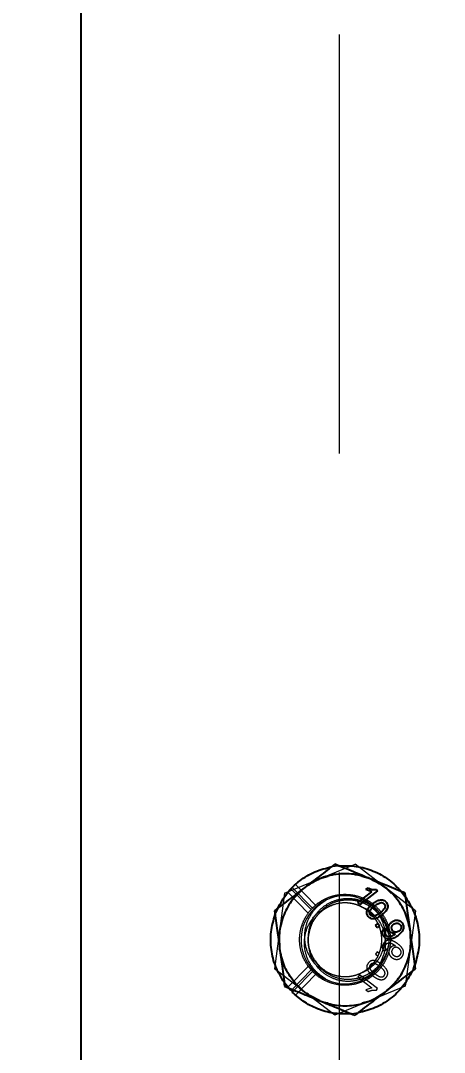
# Model space of a CAD drawing. Header units: millimetres. Extents: x 1293 to 41893, y 1011 to 26911.
# Drawn here: x 11301.2 to 11365.5, y 7599.1 to 7755.5 of the extents above; entities that cross this region are included whole.
import ezdxf

# ---------------------------------------------------------------- set-up
doc = ezdxf.new("R2010")
doc.units = ezdxf.units.MM
doc.header["$LTSCALE"] = 50
doc.linetypes.add('CENTER', pattern=[10.16, 6.35, -1.27, 1.27, -1.27])
doc.linetypes.add('HIDDEN', pattern=[1.905, 1.27, -0.635])
doc.layers.add('CAPA_1', color=7, linetype='Continuous')
doc.layers.add('MAQUINAS', color=11, linetype='Continuous')
doc.styles.add('SLDTEXTSTYLE0', font='TXT', dxfattribs={"width": 0.75})
doc.dimstyles.new('SLDDIMSTYLE0', dxfattribs={"dimtxt": 100, "dimasz": 100, "dimexe": 0, "dimexo": 0.0625, "dimgap": 25, "dimtad": 2, "dimdec": 0, "dimlfac": 1.5, "dimrnd": 1e-09, "dimzin": 12, "dimdsep": 46, "dimtxsty": 'SLDTEXTSTYLE0', "dimsah": 1, "dimcen": 0.09, "dimadec": 0, "dimazin": 3, "dimtfac": 1, "dimtdec": 0, "dimtofl": 0, "dimtmove": 0, "dimatfit": 3, "dimfxl": 1, "dimfrac": 2, "dimtolj": 1, "dimtzin": 12, "dimarcsym": 0})

# ---------------------------------------------------------------- blocks, each defined once
blk = doc.blocks.new('_D_15')
at = {"layer": 'CAPA_1', "transparency": 16777216}
for p, q in [((6530.12, 8742.38), (6530.12, 9415.65)), ((16745.16, 6492), (16745.16, 9415.65)), ((6530.12, 9365.65), (16745.16, 9365.65))]:
    blk.add_line(p, q, dxfattribs=at)
for points in [[(6530.12, 9365.65), (6630.12, 9350.26), (6630.12, 9381.03)], [(16745.16, 9365.65), (16645.16, 9381.03), (16645.16, 9350.26)]]:
    blk.add_solid(points, dxfattribs=at)
at = {"layer": 'CAPA_1', "transparency": 16777216, "insert": (11452.92, 9494.55), "char_height": 100, "attachment_point": 1, "style": 'SLDTEXTSTYLE0'}
blk.add_mtext('15323', dxfattribs=at)

msp = doc.modelspace()

# ---------------------------------------------------------------- linework, layer by layer
at = {"color": 7, "linetype": 'CENTER', "lineweight": 18}
msp.add_line((11349.534742, 9150.3526874), (11349.534742, 4104.1632693), dxfattribs=at)
at = {"layer": 'MAQUINAS', "linetype": 'Continuous', "lineweight": 25}
for p, q in [((11310.3935066, 7551.1769069), (11310.3935066, 7775.1769069)), ((11352.3471442, 7621.8359953), (11354.4616992, 7623.4636933)), ((11355.3285285, 7623.5769087), (11352.6149402, 7621.4880993)), ((11353.5795859, 7623.7819405), (11353.9003025, 7624.028815)), ((11354.4616992, 7623.4636933), (11353.5795859, 7623.7819405)), ((11355.1561348, 7623.8008667), (11355.3285285, 7623.5769087)), ((11352.6149402, 7621.4880993), (11352.3471442, 7621.8359953)), ((11355.0251049, 7618.3570359), (11355.3730008, 7618.624832)), ((11355.3730008, 7618.624832), (11355.6407969, 7618.276936)), ((11355.2929009, 7618.00914), (11355.0251049, 7618.3570359)), ((11355.6407969, 7618.276936), (11355.2929009, 7618.00914)), ((11356.3823769, 7617.961319), (11356.6849626, 7617.6402027)), ((11357.994455, 7617.0388996), (11358.0595173, 7617.091579)), ((11342.195166, 7608.4632985), (11341.7465943, 7608.9697264)), ((11342.3884478, 7608.6612963), (11342.195166, 7608.4632985)), ((11342.6693393, 7608.5454501), (11342.3909977, 7608.260317))]:
    msp.add_line(p, q, dxfattribs=at)
at = {"layer": 'MAQUINAS', "linetype": 'HIDDEN', "lineweight": 18}
for p, q in [((11341.24341, 7623.2202773), (11351.918196, 7627.6228082)), ((11348.6245076, 7627.2850493), (11347.8888591, 7627.0998635)), ((11348.3893351, 7627.2537224), (11349.4281961, 7627.3921073)), ((11349.9689276, 7627.3740415), (11348.8461578, 7627.314575)), ((11361.0682926, 7620.5794379), (11351.918196, 7627.6228082)), ((11343.273565, 7624.8483422), (11342.879735, 7624.5587791)), ((11346.580803, 7625.4215427), (11347.8274555, 7625.7535401)), ((11352.9595578, 7625.7535401), (11354.2195753, 7625.4138537)), ((11341.24341, 7623.2202773), (11339.7187207, 7611.774376)), ((11344.8257342, 7620.229818), (11341.7465943, 7623.3840875)), ((11342.195166, 7623.8905154), (11341.879991, 7623.4828181)), ((11345.252273, 7620.7588164), (11342.195166, 7623.8905154)), ((11342.3909977, 7624.0934968), (11342.879735, 7624.5587791)), ((11345.4443489, 7620.9656453), (11342.3909977, 7624.0934968)), ((11342.879735, 7624.5587791), (11345.936842, 7621.4270801)), ((11344.2245785, 7624.0265731), (11343.3829246, 7623.187489)), ((11356.4932443, 7624.101123), (11357.4040887, 7623.187489)), ((11359.7408458, 7622.400596), (11358.8069848, 7623.6157442)), ((11358.9842245, 7623.4509781), (11359.6234998, 7622.6204906)), ((11339.8685258, 7620.1491578), (11339.6900635, 7619.5061077)), ((11339.7986173, 7619.9796512), (11340.1982029, 7620.9485237)), ((11340.4769114, 7621.3960519), (11339.944196, 7620.3326349)), ((11345.4443489, 7620.9656453), (11345.936842, 7621.4270801)), ((11345.936842, 7621.4270801), (11346.0493248, 7621.5053336)), ((11348.2581572, 7621.3216555), (11348.3858861, 7621.3876672)), ((11354.6118887, 7621.3170203), (11354.4599984, 7621.4597177)), ((11361.0682926, 7620.5794379), (11359.5436032, 7609.1335366)), ((11340.8168735, 7618.7429581), (11340.4810654, 7617.4973266)), ((11359.9701398, 7618.7429581), (11360.275981, 7617.5945223)), ((11340.8168735, 7613.6108558), (11340.4810418, 7614.8719062)), ((11355.2929009, 7614.3446739), (11355.0251049, 7613.996778)), ((11355.0251049, 7613.996778), (11355.3730008, 7613.7289819)), ((11355.6407969, 7614.0768778), (11355.2929009, 7614.3446739)), ((11356.3823769, 7614.3924949), (11356.6849626, 7614.7136112)), ((11356.831929, 7614.5717367), (11357.002987, 7615.3104701)), ((11357.994455, 7615.3149143), (11358.0595173, 7615.2622349)), ((11360.3059479, 7614.8564872), (11359.9701398, 7613.6108558)), ((11345.8740322, 7612.961592), (11346.1913272, 7612.5190956)), ((11360.988396, 7612.3741627), (11360.5888104, 7611.4052902)), ((11360.7572769, 7611.8137698), (11361.1085815, 7612.8984468)), ((11348.8688173, 7604.7310057), (11339.7187207, 7611.774376)), ((11344.8257342, 7612.1239959), (11341.7465943, 7608.9697264)), ((11345.252273, 7611.5949975), (11342.3884478, 7608.6612963)), ((11345.4443489, 7611.3881686), (11342.6693393, 7608.5454501)), ((11342.879735, 7607.7950348), (11345.936842, 7610.9267338)), ((11345.547314, 7611.3004024), (11344.8026705, 7612.1630695)), ((11344.8257342, 7612.1239959), (11345.252273, 7611.5949975)), ((11352.6149402, 7610.8657145), (11352.3471442, 7610.5178186)), ((11355.3285285, 7608.7769052), (11352.6149402, 7610.8657145)), ((11354.215165, 7610.7534225), (11354.6608341, 7611.0717542)), ((11355.4116494, 7611.7881501), (11354.4599984, 7610.8940962)), ((11360.3160821, 7610.9673646), (11360.6740843, 7611.6120533)), ((11341.1431808, 7609.7714247), (11342.4508718, 7608.2117789)), ((11341.7465943, 7608.9697264), (11341.1635135, 7609.7333233)), ((11344.293769, 7608.2526908), (11343.3829246, 7609.1663249)), ((11359.5436032, 7609.1335366), (11348.8688173, 7604.7310057)), ((11352.3471442, 7610.5178186), (11354.4616992, 7608.8901206)), ((11354.4616992, 7608.8901206), (11353.5795859, 7608.5718734)), ((11353.5795859, 7608.5718734), (11353.9003025, 7608.3249989)), ((11355.1561348, 7608.5529472), (11355.3285285, 7608.7769052)), ((11354.2062103, 7606.9322711), (11352.9595578, 7606.6002738)), ((11350.9194888, 7604.9721302), (11352.4615307, 7605.1197214)), ((11352.3976782, 7605.1000915), (11351.3588172, 7604.9617065))]:
    msp.add_line(p, q, dxfattribs=at)
msp.add_arc((11350.3935066, 7616.1769069), 6.6666667, 37.587605897, 307.587605897, dxfattribs=at)
at = {"layer": 'MAQUINAS', "linetype": 'Continuous', "lineweight": 25}
for points in [[(11340.1982029, 7620.9485237), (11340.6335289, 7621.7334687), (11341.504181, 7623.3033588), (11343.4701245, 7625.171126), (11345.7787331, 7626.5937343), (11347.5191344, 7627.0337264), (11348.3893351, 7627.2537224)], [(11349.4281961, 7627.3921073), (11350.3256414, 7627.4075765), (11352.1205321, 7627.4385147), (11354.7210378, 7626.6698413), (11357.107357, 7625.3818317), (11358.358602, 7624.094596), (11358.9842245, 7623.4509781)], [(11354.2062103, 7625.4215427), (11353.373777, 7625.6934749), (11351.7089105, 7626.2373392), (11349.059794, 7626.1891388), (11346.4904351, 7625.5421948), (11345.025991, 7624.5814803), (11344.293769, 7624.101123)], [(11360.3059479, 7617.4973266), (11360.1252314, 7618.354201), (11359.7637985, 7620.0679499), (11358.3974975, 7622.3380519), (11356.5525481, 7624.23971), (11354.9883229, 7625.0275985), (11354.2062103, 7625.4215427)], [(11344.293769, 7624.101123), (11343.6420522, 7623.5161808), (11342.3386187, 7622.3462963), (11341.0558032, 7620.0279938), (11340.3313936, 7617.4793918), (11340.4311748, 7615.7307888), (11340.4810654, 7614.8564872)], [(11359.6234998, 7622.6204906), (11360.0856192, 7621.8510147), (11361.0098578, 7620.3120629), (11361.64442, 7617.6756223), (11361.7221305, 7614.9650044), (11361.2329742, 7613.2377766), (11360.988396, 7612.3741627)], [(11341.1635135, 7609.7333233), (11340.7013941, 7610.5027992), (11339.7771555, 7612.041751), (11339.1425933, 7614.6781916), (11339.0648828, 7617.3888095), (11339.5540391, 7619.1160373), (11339.7986173, 7619.9796512)], [(11356.4932443, 7608.2526908), (11357.1449611, 7608.8376331), (11358.4483946, 7610.0075176), (11359.7312101, 7612.32582), (11360.4556196, 7614.8744221), (11360.3558385, 7616.6230251), (11360.3059479, 7617.4973266)], [(11346.580803, 7606.9322711), (11345.7986904, 7607.3262154), (11344.2344652, 7608.1141039), (11342.3895158, 7610.015762), (11341.0232148, 7612.285864), (11340.6617818, 7613.9996128), (11340.4810654, 7614.8564872)], [(11360.5888104, 7611.4052902), (11360.1534844, 7610.6203452), (11359.2828323, 7609.0504551), (11357.3168888, 7607.1826879), (11355.0082802, 7605.7600796), (11353.2678788, 7605.3200875), (11352.3976782, 7605.1000915)], [(11351.3588172, 7604.9617065), (11350.534643, 7604.9428551), (11348.8862947, 7604.9051521), (11346.480345, 7605.5383283), (11344.2375567, 7606.6150857), (11343.0065174, 7607.7119066), (11342.3909977, 7608.260317)], [(11346.580803, 7606.9322711), (11347.4132363, 7606.660339), (11349.0781027, 7606.1164747), (11351.7272193, 7606.1646751), (11354.2965782, 7606.811619), (11355.7610222, 7607.7723336), (11356.4932443, 7608.2526908)]]:
    msp.add_open_spline(points, degree=3, dxfattribs=at)
for points, knots in [([(11348.8688173, 7627.6228082), (11348.0691556, 7627.0072613), (11346.5682072, 7625.8518926), (11345.0180483, 7624.6586437), (11344.293769, 7624.101123)], [0, 0, 0, 0, 0.53277091955, 1, 1, 1, 1]), ([(11354.2062103, 7625.4215427), (11353.3612436, 7625.7700267), (11351.5527802, 7626.5158792), (11349.8017274, 7627.2380543), (11348.8688173, 7627.6228082)], [0, 0, 0, 0, 0.4672290805, 1, 1, 1, 1]), ([(11359.5436032, 7623.2202773), (11358.6106932, 7623.6050311), (11356.8596403, 7624.3272062), (11355.051177, 7625.0730587), (11354.2062103, 7625.4215427)], [0, 0, 0, 0, 0.5327709195, 1, 1, 1, 1]), ([(11344.293769, 7624.101123), (11343.5694897, 7623.5436024), (11342.0193308, 7622.3503535), (11340.5183824, 7621.1949847), (11339.7187207, 7620.5794379)], [0, 0, 0, 0, 0.4672290805, 1, 1, 1, 1]), ([(11353.9003025, 7624.028815), (11354.1011821, 7623.9422677), (11354.502247, 7623.7694725), (11354.938424, 7623.790414), (11355.1561348, 7623.8008667)], [0, 0, 0, 0, 0.5008657323, 1, 1, 1, 1]), ([(11360.3059479, 7617.4973266), (11360.1852606, 7618.4033312), (11359.9269561, 7620.3424327), (11359.6768516, 7622.2199765), (11359.5436032, 7623.2202773)], [0, 0, 0, 0, 0.4672290805, 1, 1, 1, 1]), ([(11353.7140456, 7620.5292055), (11353.7586511, 7620.6431323), (11353.8479272, 7620.8711521), (11354.1532279, 7621.2583351), (11354.4349448, 7621.4924632), (11354.6227426, 7621.6485375)], [0, 0, 0, 0, 0.249753552, 0.499871473, 1, 1, 1, 1]), ([(11354.6227426, 7621.6485375), (11354.7794075, 7621.7625139), (11355.0923509, 7621.9901856), (11355.5437086, 7622.1966551), (11355.9312278, 7622.2485662), (11356.2214014, 7622.1992668), (11356.4764622, 7622.0574458), (11356.6037846, 7621.9108164), (11356.6675089, 7621.837429)], [0, 0, 0, 0, 0.2504817087, 0.5003455958, 0.6317049057, 0.7502211388, 0.8749866995, 1, 1, 1, 1]), ([(11354.8916258, 7621.3014784), (11355.044365, 7621.4126885), (11355.2734605, 7621.5794939), (11355.6091415, 7621.7603706), (11355.7949475, 7621.7988445), (11355.8877282, 7621.8180562)], [0, 0, 0, 0, 0.5003723119, 0.7505151407, 1, 1, 1, 1]), ([(11355.8877282, 7621.8180562), (11355.932225, 7621.8164463), (11356.0211899, 7621.8132276), (11356.1492043, 7621.7718283), (11356.2642489, 7621.701425), (11356.3223951, 7621.6339575), (11356.3514735, 7621.6002177)], [0, 0, 0, 0, 0.2501584562, 0.5001555724, 0.7500324303, 1, 1, 1, 1]), ([(11356.6675089, 7621.837429), (11356.7217167, 7621.7567672), (11356.8300877, 7621.5955097), (11356.9038976, 7621.3088636), (11356.8801841, 7621.0141647), (11356.6326537, 7620.4824365), (11356.2597302, 7620.1637353), (11355.9617229, 7619.9090578)], [0, 0, 0, 0, 0.125373348, 0.2506437386, 0.375697515, 0.5011131747, 1, 1, 1, 1]), ([(11339.7187207, 7620.5794379), (11339.8519691, 7619.5791371), (11340.1020736, 7617.7015933), (11340.360378, 7615.7624918), (11340.4810654, 7614.8564872)], [0, 0, 0, 0, 0.5327709195, 1, 1, 1, 1]), ([(11353.919131, 7619.7218401), (11353.8401491, 7619.8438028), (11353.7215251, 7620.0269805), (11353.690109, 7620.2795923), (11353.6939571, 7620.4232119), (11353.7073495, 7620.4938747), (11353.7140456, 7620.5292055)], [0, 0, 0, 0, 0.4987953461, 0.7491482596, 0.8745764119, 1, 1, 1, 1]), ([(11354.2322373, 7619.9628565), (11354.1952666, 7620.0226013), (11354.1213048, 7620.1421239), (11354.1140711, 7620.3565989), (11354.161907, 7620.5617749), (11354.3980515, 7620.9114773), (11354.6722817, 7621.1281622), (11354.8916258, 7621.3014784)], [0, 0, 0, 0, 0.1246963828, 0.2494616582, 0.3744323466, 0.4996371137, 1, 1, 1, 1]), ([(11355.695014, 7620.2577906), (11355.4713698, 7620.0898913), (11355.1917696, 7619.8799833), (11354.793229, 7619.7426537), (11354.5825954, 7619.7473587), (11354.3777171, 7619.810751), (11354.2807166, 7619.9121693), (11354.2322373, 7619.9628565)], [0, 0, 0, 0, 0.5004095025, 0.6256126137, 0.7505796735, 0.875343692, 1, 1, 1, 1]), ([(11356.3514735, 7621.6002177), (11356.388983, 7621.5406584), (11356.4640002, 7621.4215426), (11356.4752724, 7621.2062647), (11356.423686, 7621.0013955), (11356.1913844, 7620.648679), (11355.9156056, 7620.431505), (11355.695014, 7620.2577906)], [0, 0, 0, 0, 0.1247447425, 0.2494837578, 0.3744708184, 0.4996480989, 1, 1, 1, 1]), ([(11355.9617229, 7619.9090578), (11355.8052553, 7619.7950803), (11355.4926976, 7619.5674001), (11355.0453197, 7619.3640692), (11354.6591237, 7619.3102948), (11354.3681217, 7619.3567122), (11354.1096954, 7619.5017297), (11353.9826926, 7619.6484236), (11353.919131, 7619.7218401)], [0, 0, 0, 0, 0.2504758129, 0.5003473544, 0.6257683408, 0.7501761831, 0.8749696966, 1, 1, 1, 1]), ([(11357.2268313, 7617.4400821), (11357.1879733, 7617.496743), (11357.1102836, 7617.6100264), (11357.0451962, 7617.8064107), (11357.0239342, 7618.0118933), (11357.0478911, 7618.216928), (11357.112141, 7618.4141052), (11357.2479933, 7618.6547869), (11357.4038813, 7618.7917568), (11357.507459, 7618.8827647)], [0, 0, 0, 0, 0.12507405846, 0.25006362429, 0.37326122473, 0.50019923817, 0.62429610088, 0.75036851371, 1, 1, 1, 1]), ([(11357.6215318, 7617.575099), (11357.5719877, 7617.6507777), (11357.497757, 7617.7641652), (11357.4650361, 7617.9424987), (11357.4711285, 7618.0772984), (11357.5063008, 7618.208127), (11357.5881065, 7618.3696515), (11357.689455, 7618.4603788), (11357.7567731, 7618.5206421)], [0, 0, 0, 0, 0.2495205461, 0.3738507837, 0.4998887841, 0.6240955932, 0.7503154422, 1, 1, 1, 1]), ([(11357.507459, 7618.8827647), (11357.6286567, 7618.9635006), (11357.8112536, 7619.0851377), (11358.095215, 7619.1524718), (11358.3141302, 7619.1586482), (11358.5275894, 7619.1195424), (11358.7989882, 7619.0105365), (11358.9484645, 7618.8510362), (11359.0483833, 7618.7444167)], [0, 0, 0, 0, 0.2498688585, 0.3764535287, 0.5003476657, 0.6272386366, 0.7508240847, 1, 1, 1, 1]), ([(11357.7567731, 7618.5206421), (11357.8365231, 7618.5739978), (11357.9958129, 7618.6805687), (11358.2411241, 7618.7180132), (11358.4300346, 7618.6918906), (11358.6109866, 7618.6238009), (11358.7097829, 7618.5199987), (11358.7762833, 7618.4501287)], [0, 0, 0, 0, 0.2502503989, 0.4998417518, 0.6295762976, 0.7506653539, 1, 1, 1, 1]), ([(11359.0483833, 7618.7444167), (11359.1008012, 7618.6654813), (11359.2056211, 7618.5076343), (11359.2750763, 7618.2287519), (11359.276328, 7617.9436709), (11359.1726518, 7617.5772177), (11358.8854129, 7617.1888917), (11358.5922373, 7616.9528217), (11358.4452719, 7616.8344826)], [0, 0, 0, 0, 0.1250635897, 0.2500895576, 0.3751100052, 0.5001693996, 0.7494409524, 1, 1, 1, 1]), ([(11356.2636019, 7616.6761198), (11356.1976191, 7616.7764766), (11356.0983996, 7616.9273849), (11356.0477159, 7617.1628949), (11356.0473706, 7617.4014878), (11356.1426754, 7617.6943131), (11356.3023924, 7617.8722234), (11356.3823769, 7617.961319)], [0, 0, 0, 0, 0.2498594906, 0.3757183909, 0.500481002, 0.7498462328, 1, 1, 1, 1]), ([(11356.6849626, 7617.6402027), (11356.6358589, 7617.5818399), (11356.5471775, 7617.4764364), (11356.4809649, 7617.3138052), (11356.4726796, 7617.1827233), (11356.4918062, 7617.0805284), (11356.5303361, 7616.9835163), (11356.5704572, 7616.9273028), (11356.5905165, 7616.8991979)], [0, 0, 0, 0, 0.2764767992, 0.4993179598, 0.6237184282, 0.7494961879, 0.8747561628, 1, 1, 1, 1]), ([(11356.5905165, 7616.8991979), (11356.6347266, 7616.8499506), (11356.7231099, 7616.751497), (11356.9039198, 7616.6629115), (11357.1023155, 7616.6322192), (11357.4914869, 7616.719301), (11357.7710004, 7616.8969109), (11357.994455, 7617.0388996)], [0, 0, 0, 0, 0.1252073258, 0.2503100191, 0.3753386279, 0.5006201474, 1, 1, 1, 1]), ([(11358.0595173, 7617.091579), (11357.981018, 7617.0885179), (11357.8235261, 7617.0823766), (11357.5952354, 7617.1505329), (11357.3842079, 7617.2628683), (11357.2792119, 7617.381099), (11357.2268313, 7617.4400821)], [0, 0, 0, 0, 0.24894317678, 0.49945029471, 0.75028493849, 1, 1, 1, 1]), ([(11358.5862535, 7617.497039), (11358.5105028, 7617.4458975), (11358.3958896, 7617.3685188), (11358.2190491, 7617.3201143), (11358.0813315, 7617.3135439), (11357.9475, 7617.3373017), (11357.7774162, 7617.4072088), (11357.6840095, 7617.5078094), (11357.6215318, 7617.575099)], [0, 0, 0, 0, 0.2499764907, 0.3782221672, 0.5003423322, 0.6274524307, 0.7508110927, 1, 1, 1, 1]), ([(11358.7762833, 7618.4501287), (11358.8252611, 7618.3719861), (11358.8984551, 7618.2552074), (11358.9181393, 7618.0714325), (11358.9007429, 7617.9353892), (11358.854856, 7617.804918), (11358.7602946, 7617.6471879), (11358.6557281, 7617.5569761), (11358.5862535, 7617.497039)], [0, 0, 0, 0, 0.24901685056, 0.37213839248, 0.49936545582, 0.62356193351, 0.74989269326, 1, 1, 1, 1]), ([(11361.0682926, 7611.774376), (11360.9350442, 7612.7746767), (11360.6849397, 7614.6522206), (11360.4266353, 7616.591322), (11360.3059479, 7617.4973266)], [0, 0, 0, 0, 0.5327709195, 1, 1, 1, 1]), ([(11358.4452719, 7616.8344826), (11358.2789126, 7616.7131442), (11357.9467596, 7616.4708797), (11357.4626352, 7616.2635778), (11357.0483786, 7616.2302963), (11356.7432891, 7616.2949343), (11356.4684651, 7616.4433582), (11356.3319088, 7616.5985109), (11356.2636019, 7616.6761198)], [0, 0, 0, 0, 0.2504849429, 0.5001185141, 0.6278991852, 0.7500923696, 0.8749936752, 1, 1, 1, 1]), ([(11340.4810654, 7614.8564872), (11340.6017527, 7613.9504826), (11340.8600572, 7612.0113812), (11341.1101617, 7610.1338374), (11341.24341, 7609.1335366)], [0, 0, 0, 0, 0.4672290805, 1, 1, 1, 1]), ([(11356.4932443, 7608.2526908), (11357.2175236, 7608.8102115), (11358.7676825, 7610.0034604), (11360.2686309, 7611.1588291), (11361.0682926, 7611.774376)], [0, 0, 0, 0, 0.4672290805, 1, 1, 1, 1]), ([(11341.24341, 7609.1335366), (11342.1763201, 7608.7487827), (11343.927373, 7608.0266076), (11345.7358363, 7607.2807551), (11346.580803, 7606.9322711)], [0, 0, 0, 0, 0.5327709195, 1, 1, 1, 1]), ([(11351.918196, 7604.7310057), (11352.7178576, 7605.3465525), (11354.218806, 7606.5019213), (11355.768965, 7607.6951702), (11356.4932443, 7608.2526908)], [0, 0, 0, 0, 0.5327709195, 1, 1, 1, 1]), ([(11346.580803, 7606.9322711), (11347.4257697, 7606.5837872), (11349.2342331, 7605.8379346), (11350.9852859, 7605.1157596), (11351.918196, 7604.7310057)], [0, 0, 0, 0, 0.4672290805, 1, 1, 1, 1])]:
    msp.add_open_spline(points, degree=3, knots=knots, dxfattribs=at)
at = {"layer": 'MAQUINAS', "linetype": 'HIDDEN', "lineweight": 18}
for points in [[(11344.8257342, 7612.1239959), (11344.5861794, 7612.4947189), (11344.1070698, 7613.2361651), (11343.6742173, 7614.4962947), (11343.4735745, 7615.8074858), (11343.5311383, 7617.1351161), (11343.8398032, 7618.4267696), (11344.3895646, 7619.6359583), (11345.1598634, 7620.7179901), (11346.1224911, 7621.6331758), (11347.2420506, 7622.3478687), (11348.4774108, 7622.8358124), (11349.783177, 7623.0790763), (11351.1113698, 7623.0687222), (11352.4131848, 7622.8051303), (11353.6407873, 7622.2979863), (11354.7490695, 7621.5659251), (11355.6973078, 7620.635846), (11356.4506596, 7619.5419245), (11356.981443, 7618.3243564), (11357.2701547, 7617.027881), (11357.3061859, 7615.7001367), (11357.0882128, 7614.3899112), (11356.6242448, 7613.1453485), (11355.9313299, 7612.0121791), (11355.0349305, 7611.0320426), (11353.9679786, 7610.240948), (11352.7697018, 7609.6679859), (11351.4840451, 7609.3341271), (11350.1585681, 7609.2519472), (11348.8407864, 7609.4233158), (11347.5835574, 7609.8462283), (11346.4165226, 7610.4891262), (11345.7684068, 7611.0884878), (11345.4443489, 7611.3881686)], [(11345.9685175, 7612.7707312), (11345.5892211, 7613.4010804), (11344.8306284, 7614.6617789), (11344.720145, 7616.9224387), (11345.4250125, 7619.0323672), (11346.8992481, 7620.7175537), (11348.9019802, 7621.7087948), (11351.1327146, 7621.8585726), (11353.2506606, 7621.1431755), (11354.9337024, 7619.671764), (11355.9255048, 7617.6682648), (11356.0751822, 7615.4377749), (11355.3596254, 7613.3196182), (11353.8889529, 7611.6371744), (11351.8826577, 7610.6431906), (11349.6626126, 7610.5016409), (11347.5054726, 7611.1868682), (11346.4808358, 7612.2427768), (11345.9685175, 7612.7707312)], [(11355.6763174, 7620.2433987), (11355.9236218, 7619.8815399), (11356.4182305, 7619.1578222), (11356.8682631, 7617.915659), (11357.1010466, 7616.6151551), (11357.0355305, 7615.7410197), (11357.0027724, 7615.303952)], [(11345.9685175, 7612.7707312), (11345.7613703, 7613.0738314), (11345.347076, 7613.680032), (11344.9701196, 7614.720493), (11344.7751354, 7615.8098214), (11344.8300131, 7616.5420149), (11344.8574519, 7616.9081117)]]:
    msp.add_open_spline(points, degree=3, dxfattribs=at)
for points, knots in [([(11347.6726324, 7622.2630624), (11347.0342696, 7621.8368141), (11345.9688982, 7621.1254432), (11344.8374502, 7619.4869595), (11344.203957, 7617.6576487), (11344.2103983, 7615.5031284), (11344.9859257, 7613.5096224), (11346.0967022, 7612.0707967), (11347.0444003, 7611.640792), (11347.3400703, 7611.5066359)], [0, 0, 0, 0, 0.1725440937, 0.2879608935, 0.4454263752, 0.6059003855, 0.7652904456, 0.9267735541, 1, 1, 1, 1]), ([(11344.8574519, 7616.9081117), (11344.9005072, 7617.2998), (11344.9855608, 7618.0735606), (11345.4973154, 7619.3899044), (11346.440651, 7620.7060172), (11347.9012871, 7621.7908084), (11349.5685271, 7622.3891574), (11351.3345922, 7622.5068801), (11353.0628129, 7622.1199952), (11354.5647356, 7621.3485729), (11355.3301233, 7620.5875972), (11355.6763174, 7620.2433987)], [0, 0, 0, 0, 0.08167741325, 0.16134965292, 0.29103561646, 0.41314821695, 0.53422134276, 0.65476504264, 0.77634598374, 0.89883858743, 1, 1, 1, 1]), ([(11345.9685175, 7612.7707312), (11346.1326509, 7612.5744897), (11346.5427191, 7612.0842037), (11347.1401498, 7611.6168408), (11347.6869382, 7611.2873911), (11348.0715279, 7611.0908905), (11348.5603119, 7610.8917501), (11348.9293575, 7610.7841379), (11349.1317897, 7610.7371797), (11349.1321145, 7610.7371043), (11349.1325975, 7610.7369923), (11349.1334722, 7610.7367896), (11349.1350739, 7610.7364188), (11349.1380606, 7610.7357285), (11349.143797, 7610.7344068), (11349.1553273, 7610.7317665), (11349.1800249, 7610.7261817), (11349.2372607, 7610.7135943), (11349.413705, 7610.6773596), (11350.0152131, 7610.5812466), (11350.6975017, 7610.5783787), (11351.3597414, 7610.6735507), (11351.739886, 7610.7517939), (11352.1657339, 7610.8742415), (11352.5420076, 7611.0183283), (11352.7704072, 7611.1231004), (11352.9991615, 7611.2351829), (11353.2898831, 7611.394618), (11353.6892465, 7611.6605646), (11354.0643587, 7611.9597847), (11354.3940429, 7612.2726234), (11354.7151357, 7612.6295657), (11355.0436245, 7613.0647018), (11355.2963375, 7613.4897423), (11355.4362522, 7613.7766365), (11355.5419864, 7614.008212), (11355.6656938, 7614.315891), (11355.8058843, 7614.7749503), (11355.9061925, 7615.2443793), (11355.9693021, 7615.7480841), (11355.9850645, 7616.2510542), (11355.9567954, 7616.7159759), (11355.9026162, 7617.1137986), (11355.8443512, 7617.3990453), (11355.8018657, 7617.5677745), (11355.745676, 7617.7787835), (11355.6474826, 7618.0886382), (11355.474101, 7618.5073955), (11355.2921294, 7618.8664318), (11355.1122679, 7619.1687966), (11354.8233059, 7619.5957278), (11354.3640274, 7620.1387945), (11353.6978511, 7620.7059413), (11353.0378442, 7621.1116845), (11352.4226396, 7621.3915473), (11351.8368547, 7621.5833331), (11351.2460925, 7621.7059428), (11350.645144, 7621.7660718), (11349.6080493, 7621.7587078), (11348.1286739, 7621.4040818), (11346.5109832, 7620.3348485), (11345.2993255, 7618.7855162), (11345.0047433, 7617.533914), (11344.8574519, 7616.9081117)], [0, 0, 0, 0, 0.0250183498, 0.062505402, 0.0734573536, 0.0875361945, 0.1047408918, 0.1250701816, 0.1250803606, 0.1250883981, 0.1251028376, 0.1251288994, 0.1251763214, 0.1252638197, 0.1254290464, 0.1257527289, 0.126422043, 0.1279084098, 0.1314910514, 0.1440579498, 0.1875385458, 0.1974735861, 0.2095663992, 0.2255093096, 0.2408045573, 0.2489692462, 0.2501056215, 0.2657484547, 0.28139119, 0.2970338275, 0.3126763676, 0.325838414, 0.3440073867, 0.365974328, 0.3741241332, 0.3752533993, 0.3909020103, 0.4065504225, 0.4221986368, 0.4378466544, 0.4561989829, 0.4713844988, 0.4834020561, 0.4954853716, 0.4998684535, 0.5004379051, 0.516867406, 0.5316457232, 0.544772554, 0.5562476297, 0.5660707159, 0.5952357768, 0.6255591057, 0.6513478235, 0.6708426746, 0.6916214941, 0.7115649496, 0.7298045646, 0.7506541572, 0.8129902501, 0.8753265878, 0.937663171, 1, 1, 1, 1]), ([(11357.0027724, 7617.0498619), (11356.9259464, 7617.3612008), (11356.7722826, 7617.9839266), (11356.4082245, 7618.7799062), (11355.9856911, 7619.4803813), (11355.4941803, 7620.1154824), (11354.7086349, 7620.8876175), (11353.8906137, 7621.4211801), (11353.16625, 7621.7447031), (11352.7630819, 7621.8949536), (11352.3212978, 7622.025087), (11351.4650002, 7622.2033759), (11350.1715262, 7622.2405958), (11348.5365438, 7621.8083314), (11347.216586, 7621.0768457), (11346.6458915, 7620.369366), (11346.4340968, 7620.106808)], [0, 0, 0, 0, 0.0699533532, 0.1399175216, 0.1901930017, 0.2485516057, 0.3148802061, 0.4302470294, 0.4592138821, 0.4882061191, 0.5242063735, 0.5597323064, 0.6792740213, 0.8024254696, 0.9266766533, 1, 1, 1, 1]), ([(11356.4973458, 7616.2660609), (11356.503047, 7616.6863022), (11356.5188446, 7617.8507629), (11355.9137763, 7619.5254745), (11354.6701407, 7621.2710169), (11353.4814278, 7621.9835545), (11352.7903214, 7622.3978171)], [0, 0, 0, 0, 0.1655470058, 0.4587197366, 0.6853047725, 1, 1, 1, 1]), ([(11347.6726324, 7610.0907515), (11347.0342566, 7610.5170192), (11345.9688636, 7611.2284223), (11344.8375497, 7612.8667059), (11344.2034157, 7614.6969728), (11344.2124371, 7616.847644), (11344.9783416, 7618.8555054), (11346.2846006, 7620.4528499), (11347.4786487, 7620.9654892), (11348.0123849, 7621.1946376)], [0, 0, 0, 0, 0.163192842, 0.2723544782, 0.4212859131, 0.5730628255, 0.7238145337, 0.8765458549, 1, 1, 1, 1]), ([(11352.672566, 7621.2747939), (11353.0255857, 7621.1266696), (11353.7316074, 7620.8304285), (11354.943976, 7619.9038542), (11356.058099, 7618.3882355), (11356.565083, 7616.4860901), (11356.5057289, 7614.5538148), (11355.9212217, 7612.8285606), (11354.667704, 7611.0827246), (11353.480532, 7610.3702328), (11352.7903214, 7609.9559968)], [0, 0, 0, 0, 0.07949736104, 0.15899070102, 0.31513487089, 0.46194463656, 0.56032150064, 0.71479604531, 0.83418511729, 1, 1, 1, 1]), ([(11344.8574519, 7615.4457022), (11344.9005071, 7615.0540139), (11344.9855607, 7614.2802532), (11345.4973154, 7612.9639095), (11346.440651, 7611.6477967), (11347.9012871, 7610.5630054), (11349.5685271, 7609.9646565), (11351.3345922, 7609.8469338), (11353.0628129, 7610.2338186), (11354.5647356, 7611.005241), (11355.3301233, 7611.7662167), (11355.6763174, 7612.1104152)], [0, 0, 0, 0, 0.0816774123, 0.1613496543, 0.2910356176, 0.4131482179, 0.5342213435, 0.6547650432, 0.7763459841, 0.8988385876, 1, 1, 1, 1]), ([(11352.672566, 7611.07902), (11353.0258707, 7611.2271232), (11353.7324623, 7611.5233221), (11354.9391827, 7612.4503145), (11356.0913261, 7613.957741), (11356.3652205, 7615.3946128), (11356.4973458, 7616.087753)], [0, 0, 0, 0, 0.1725736883, 0.3451386477, 0.6840980164, 1, 1, 1, 1]), ([(11356.2636019, 7615.677694), (11356.1976224, 7615.5773368), (11356.0983448, 7615.426332), (11356.0476898, 7615.1908033), (11356.0474146, 7614.9522163), (11356.1426729, 7614.6595004), (11356.3023915, 7614.4815903), (11356.3823769, 7614.3924949)], [0, 0, 0, 0, 0.2498591948, 0.3759561592, 0.5004815934, 0.749846529, 1, 1, 1, 1]), ([(11358.4452719, 7615.5193312), (11358.2789124, 7615.6406695), (11357.9467587, 7615.8829335), (11357.4625295, 7616.0902847), (11357.0482543, 7616.1235113), (11356.7431864, 7616.0588231), (11356.4684648, 7615.9104558), (11356.3319087, 7615.755303), (11356.2636019, 7615.677694)], [0, 0, 0, 0, 0.2504849259, 0.5001184801, 0.6280398823, 0.7500923866, 0.8749936837, 1, 1, 1, 1]), ([(11356.6849626, 7614.7136112), (11356.6358058, 7614.7720049), (11356.5471142, 7614.8773624), (11356.4807815, 7615.0402857), (11356.4729784, 7615.1709913), (11356.4966079, 7615.3082721), (11356.5529974, 7615.3961475), (11356.5905165, 7615.454616)], [0, 0, 0, 0, 0.27707427384, 0.49991402738, 0.62483428486, 0.75038084812, 1, 1, 1, 1]), ([(11356.5905165, 7615.454616), (11356.6347266, 7615.5038633), (11356.7231099, 7615.6023169), (11356.9039198, 7615.6909024), (11357.1023155, 7615.7215946), (11357.4914869, 7615.6345129), (11357.7710004, 7615.456903), (11357.994455, 7615.3149143)], [0, 0, 0, 0, 0.1252073258, 0.2503100191, 0.3753386279, 0.5006201474, 1, 1, 1, 1]), ([(11359.0483833, 7613.6093972), (11359.1008012, 7613.6883325), (11359.2056211, 7613.8461795), (11359.2750763, 7614.125062), (11359.276328, 7614.4101429), (11359.1726518, 7614.7765962), (11358.8854129, 7615.1649222), (11358.5922373, 7615.4009922), (11358.4452719, 7615.5193312)], [0, 0, 0, 0, 0.1250635897, 0.2500895576, 0.3751100052, 0.5001693996, 0.7494409524, 1, 1, 1, 1]), ([(11357.0027724, 7615.303952), (11356.9259468, 7614.9926142), (11356.7722838, 7614.3698909), (11356.408228, 7613.5739145), (11355.9856976, 7612.8734423), (11355.4941904, 7612.2383432), (11354.7086501, 7611.4662087), (11353.8906318, 7610.9326437), (11353.166272, 7610.6091202), (11352.7631039, 7610.4588656), (11352.3213442, 7610.3287503), (11351.4649345, 7610.1503316), (11350.1730674, 7610.1148076), (11348.5309472, 7610.5395156), (11347.0276342, 7611.4157547), (11346.3216677, 7612.3189299), (11345.9685175, 7612.7707312)], [0, 0, 0, 0, 0.0665557442, 0.1331216702, 0.1809552485, 0.2364793104, 0.2995862574, 0.40934996, 0.4369099673, 0.4644941258, 0.4987453088, 0.5325451924, 0.6462814499, 0.7634528025, 0.8816704487, 1, 1, 1, 1]), ([(11354.4599984, 7610.8940962), (11354.6935598, 7611.0878094), (11354.9943943, 7611.3373182), (11355.2924639, 7611.6539641), (11355.4769064, 7611.8602221), (11355.6890269, 7612.1192681), (11355.9427046, 7612.473438), (11356.3243621, 7613.0896149), (11356.7587176, 7614.0187041), (11356.921421, 7614.8755368), (11357.0027724, 7615.303952)], [0, 0, 0, 0, 0.1741680577, 0.2243339504, 0.2498477307, 0.3332575432, 0.4166697768, 0.5000844782, 0.7500429764, 1, 1, 1, 1]), ([(11357.2268313, 7614.9137318), (11357.2066638, 7614.8859958), (11357.1663272, 7614.8305217), (11357.1007154, 7614.7099762), (11357.0447168, 7614.54761), (11357.0240551, 7614.341709), (11357.0479103, 7614.1366779), (11357.1121994, 7613.939589), (11357.2480787, 7613.6989508), (11357.4038792, 7613.5620584), (11357.507459, 7613.4710492)], [0, 0, 0, 0, 0.0626107389, 0.1252263593, 0.2501941382, 0.3735862588, 0.5002863049, 0.6245798583, 0.750412027, 1, 1, 1, 1]), ([(11358.0595173, 7615.2622349), (11357.9808268, 7615.2652925), (11357.8225317, 7615.2714432), (11357.5939988, 7615.2027067), (11357.3833654, 7615.0901566), (11357.278956, 7614.9724799), (11357.2268313, 7614.9137318)], [0, 0, 0, 0, 0.2495404591, 0.5019797073, 0.7513717737, 1, 1, 1, 1]), ([(11357.6215318, 7614.7787148), (11357.5719875, 7614.7030362), (11357.4978205, 7614.5897464), (11357.4650435, 7614.4114358), (11357.4710956, 7614.2767366), (11357.506252, 7614.1457904), (11357.5880291, 7613.9842384), (11357.6894571, 7613.8934359), (11357.7567731, 7613.8331718)], [0, 0, 0, 0, 0.2495203093, 0.3735284255, 0.4998883672, 0.623789863, 0.7503156792, 1, 1, 1, 1]), ([(11358.5862535, 7614.8567749), (11358.5105027, 7614.9079175), (11358.3959825, 7614.9852349), (11358.2191632, 7615.0336755), (11358.0815668, 7615.0402847), (11357.947626, 7615.0165491), (11357.7775042, 7614.9466963), (11357.68401, 7614.8460036), (11357.6215318, 7614.7787148)], [0, 0, 0, 0, 0.2499766017, 0.3779151287, 0.5003420213, 0.627106401, 0.7508109821, 1, 1, 1, 1]), ([(11357.7567731, 7613.8331718), (11357.8365229, 7613.7798156), (11357.9958124, 7613.6732438), (11358.2410138, 7613.6358222), (11358.4299245, 7613.6618903), (11358.6109075, 7613.7299368), (11358.709782, 7613.833817), (11358.7762833, 7613.9036852)], [0, 0, 0, 0, 0.25025022803, 0.49984141065, 0.62928839713, 0.75066552405, 1, 1, 1, 1]), ([(11358.7762833, 7613.9036852), (11358.825264, 7613.9818275), (11358.8984045, 7614.0985133), (11358.9181305, 7614.2822687), (11358.9007967, 7614.4182031), (11358.8549099, 7614.5487812), (11358.7603876, 7614.7065459), (11358.655728, 7614.7968379), (11358.5862535, 7614.8567749)], [0, 0, 0, 0, 0.249017166, 0.3718446562, 0.4993648037, 0.6232259432, 0.7498923764, 1, 1, 1, 1]), ([(11353.919131, 7612.6319738), (11353.840828, 7612.5100761), (11353.7232235, 7612.3269959), (11353.6825504, 7612.0378398), (11353.7035469, 7611.895687), (11353.7140456, 7611.8246084)], [0, 0, 0, 0, 0.4990363131, 0.7495101716, 1, 1, 1, 1]), ([(11355.9617229, 7612.444756), (11355.8052551, 7612.558746), (11355.4926968, 7612.7864508), (11355.0450144, 7612.9897675), (11354.6587652, 7613.0437399), (11354.367845, 7612.9968841), (11354.1096932, 7612.8520986), (11353.9826919, 7612.7053951), (11353.919131, 7612.6319738)], [0, 0, 0, 0, 0.2504715078, 0.5003387545, 0.6261880614, 0.750180477, 0.8749718456, 1, 1, 1, 1]), ([(11354.2322373, 7612.3909574), (11354.1952666, 7612.3312126), (11354.1213048, 7612.21169), (11354.1140711, 7611.997215), (11354.161907, 7611.7920389), (11354.3980515, 7611.4423366), (11354.6722817, 7611.2256517), (11354.8916258, 7611.0523354)], [0, 0, 0, 0, 0.1246963828, 0.2494616582, 0.3744323466, 0.4996371137, 1, 1, 1, 1]), ([(11355.695014, 7612.0960233), (11355.4713698, 7612.2639226), (11355.1917696, 7612.4738306), (11354.793229, 7612.6111602), (11354.5825954, 7612.6064552), (11354.3777171, 7612.5430629), (11354.2807166, 7612.4416446), (11354.2322373, 7612.3909574)], [0, 0, 0, 0, 0.5004095025, 0.6256126137, 0.7505796735, 0.875343692, 1, 1, 1, 1]), ([(11356.6675089, 7610.5163849), (11356.7217167, 7610.5970467), (11356.8300877, 7610.7583042), (11356.9038976, 7611.0449502), (11356.8801841, 7611.3396492), (11356.6326537, 7611.8713774), (11356.2597302, 7612.1900785), (11355.9617229, 7612.444756)], [0, 0, 0, 0, 0.125373348, 0.2506437386, 0.375697515, 0.5011131747, 1, 1, 1, 1]), ([(11357.507459, 7613.4710492), (11357.6286568, 7613.3903148), (11357.8113513, 7613.2686151), (11358.0953337, 7613.2013206), (11358.3143713, 7613.1951844), (11358.5277168, 7613.2343082), (11358.7990783, 7613.3433694), (11358.9484652, 7613.5027767), (11359.0483833, 7613.6093972)], [0, 0, 0, 0, 0.2498687718, 0.3766540304, 0.5003478215, 0.6274593766, 0.7508241712, 1, 1, 1, 1]), ([(11353.7140456, 7611.8246084), (11353.7586511, 7611.7106816), (11353.8479272, 7611.4826618), (11354.1532279, 7611.0954788), (11354.4349448, 7610.8613506), (11354.6227426, 7610.7052764)], [0, 0, 0, 0, 0.249753552, 0.499871473, 1, 1, 1, 1]), ([(11354.6227426, 7610.7052764), (11354.7794079, 7610.5912998), (11355.0923521, 7610.3636278), (11355.5438205, 7610.1571074), (11355.9313637, 7610.1052393), (11356.221512, 7610.1546112), (11356.4764625, 7610.2963675), (11356.6037847, 7610.4429973), (11356.6675089, 7610.5163849)], [0, 0, 0, 0, 0.2504815493, 0.5003452774, 0.6318664681, 0.7502212978, 0.8749867791, 1, 1, 1, 1]), ([(11354.8916258, 7611.0523354), (11355.044365, 7610.9411254), (11355.2734605, 7610.77432), (11355.6091415, 7610.5934433), (11355.7949475, 7610.5549694), (11355.8877282, 7610.5357577)], [0, 0, 0, 0, 0.50037231189, 0.75051514073, 1, 1, 1, 1]), ([(11356.3514735, 7610.7535962), (11356.388983, 7610.8131555), (11356.4640002, 7610.9322712), (11356.4752724, 7611.1475492), (11356.423686, 7611.3524184), (11356.1913844, 7611.7051349), (11355.9156056, 7611.9223089), (11355.695014, 7612.0960233)], [0, 0, 0, 0, 0.1247447425, 0.2494837578, 0.3744708184, 0.4996480989, 1, 1, 1, 1]), ([(11355.8877282, 7610.5357577), (11355.9322001, 7610.5373873), (11356.0211152, 7610.5406453), (11356.1495029, 7610.5817496), (11356.2442211, 7610.6413712), (11356.3094652, 7610.7018534), (11356.3374705, 7610.7363482), (11356.3514735, 7610.7535962)], [0, 0, 0, 0, 0.2500549443, 0.4999486155, 0.749722078, 0.8748570557, 1, 1, 1, 1]), ([(11357.4040887, 7609.1663249), (11357.1248018, 7608.813197), (11356.8240727, 7608.4329577), (11356.4105939, 7608.2001229), (11356.3811126, 7608.1835216)], [0, 0, 0, 0, 0.9286993414, 1, 1, 1, 1]), ([(11353.9003025, 7608.3249989), (11354.1011821, 7608.4115461), (11354.502247, 7608.5843414), (11354.938424, 7608.5633998), (11355.1561348, 7608.5529472)], [0, 0, 0, 0, 0.5008657323, 1, 1, 1, 1]), ([(11347.8274555, 7606.6002738), (11347.3819943, 7606.6655794), (11346.9023329, 7606.7358987), (11346.4939526, 7606.9775644), (11346.4648348, 7606.9947954)], [0, 0, 0, 0, 0.9286993414, 1, 1, 1, 1])]:
    msp.add_open_spline(points, degree=3, knots=knots, dxfattribs=at)

# ---------------------------------------------------------------- dimensions: what is measured, and where the dimension line sits
at = {"layer": 'CAPA_1'}
dim = msp.add_linear_dim(base=(16745.1618891, 9365.6463094), p1=(6530.1246702, 8678.8772747), p2=(16745.1618891, 6428.5014528), dimstyle='SLDDIMSTYLE0', dxfattribs=at)
dim.commit()
dim.dimension.update_dxf_attribs({"geometry": '_D_15', "text_midpoint": (11637.6432797, 9365.6463094), "dimtype": 160})

doc.saveas('drawing.dxf')
